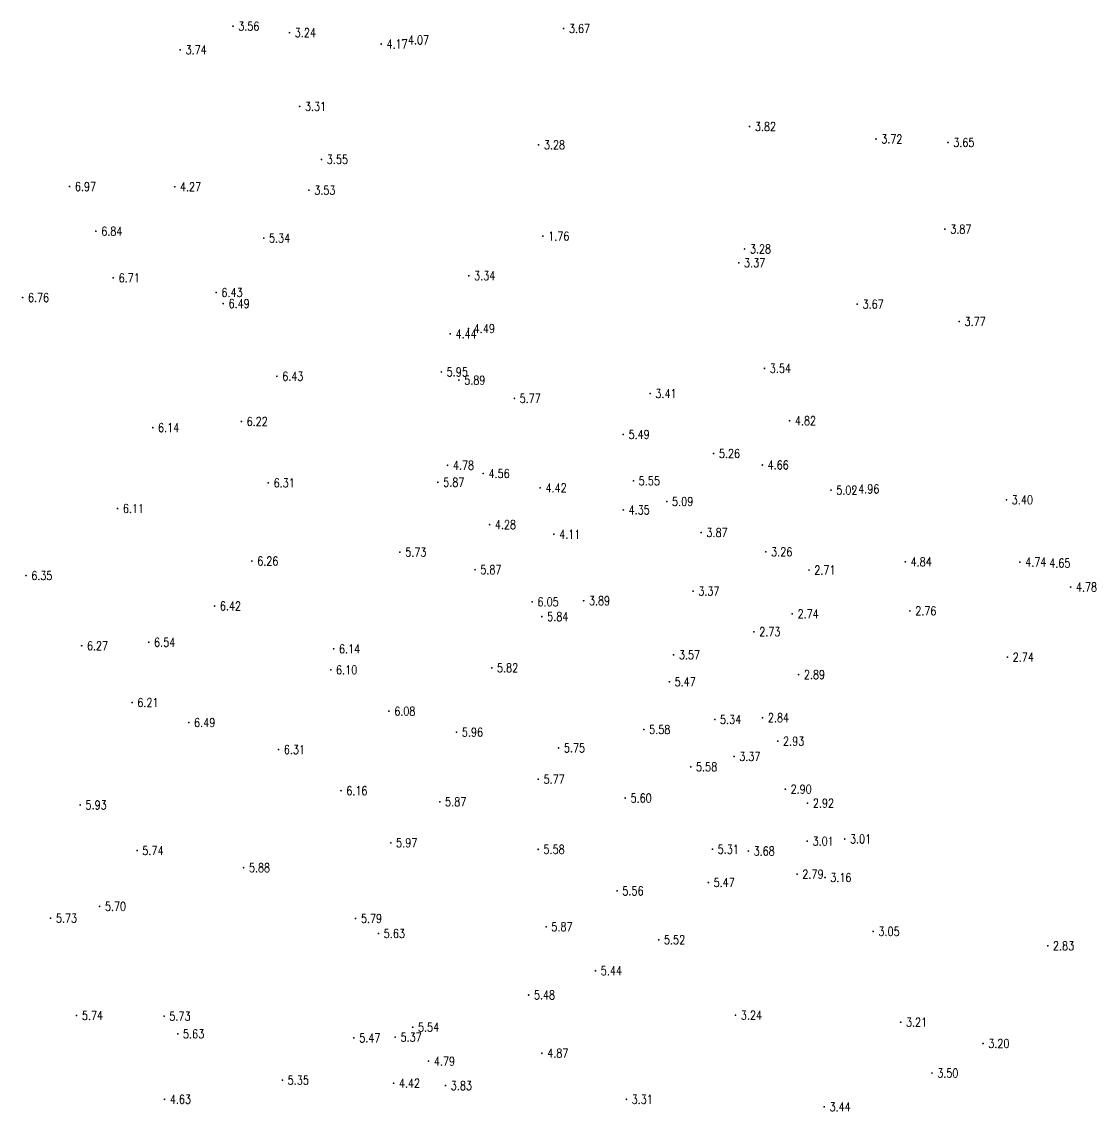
# Model space of a CAD drawing. Extents: x 476861 to 479475, y 2367369 to 2370541.
# Drawn here: x 478327.6 to 478449.4, y 2367840.4 to 2367963.9 of the extents above; entities that cross this region are included whole.
import ezdxf
from ezdxf.enums import TextEntityAlignment as Align

# ---------------------------------------------------------------- set-up
doc = ezdxf.new("R2010")
doc.units = 0
doc.header["$LTSCALE"] = 0.5
doc.layers.get('0').update_dxf_attribs({"linetype": 'CONTINUOUS'})
doc.layers.add('GCD', color=1, linetype='CONTINUOUS')
doc.styles.add('HZ', font='rs.shx', dxfattribs={"width": 0.8, "bigfont": 'hztxt.shx'})

# ---------------------------------------------------------------- blocks, each defined once
blk = doc.blocks.new('GC200')
at = {"linetype": 'Continuous', "const_width": 0.2, "flags": 128}
blk.add_lwpolyline([(-0.1, 0, 1), (0.1, 0, 1)], format="xyb", close=True, dxfattribs=at)

msp = doc.modelspace()

# ---------------------------------------------------------------- block references
at = {"layer": 'GCD', "linetype": 'Continuous'}
ref = msp.add_blockref('GC200', (478351.558, 2367963.425, 3.564), dxfattribs=dict(at, xscale=0.5, yscale=0.5, zscale=0.5))
ref.add_attrib('height', '3.56', dxfattribs={"linetype": 'Continuous', "height": 1, "style": 'HZ', "width": 0.8}).set_placement((478352.158, 2367963.425, 3.564), align=Align.MIDDLE_LEFT)
ref = msp.add_blockref('GC200', (478389.039, 2367963.162, 3.67), dxfattribs=dict(at, xscale=0.5, yscale=0.5, zscale=0.5))
ref.add_attrib('height', '3.67', dxfattribs={"linetype": 'Continuous', "height": 1, "style": 'HZ', "width": 0.8}).set_placement((478389.639, 2367963.162, 3.67), align=Align.MIDDLE_LEFT)
ref = msp.add_blockref('GC200', (478357.96, 2367962.691, 3.243), dxfattribs=dict(at, xscale=0.5, yscale=0.5, zscale=0.5))
ref.add_attrib('height', '3.24', dxfattribs={"linetype": 'Continuous', "height": 1, "style": 'HZ', "width": 0.8}).set_placement((478358.56, 2367962.691, 3.243), align=Align.MIDDLE_LEFT)
ref = msp.add_blockref('GC200', (478345.578, 2367960.744, 3.736), dxfattribs=dict(at, xscale=0.5, yscale=0.5, zscale=0.5))
ref.add_attrib('height', '3.74', dxfattribs={"linetype": 'Continuous', "height": 1, "style": 'HZ', "width": 0.8}).set_placement((478346.178, 2367960.744, 3.736), align=Align.MIDDLE_LEFT)
ref = msp.add_blockref('GC200', (478368.357, 2367961.403, 4.168), dxfattribs=dict(at, xscale=0.5, yscale=0.5, zscale=0.5))
ref.add_attrib('height', '4.17', dxfattribs={"linetype": 'Continuous', "height": 1, "style": 'HZ', "width": 0.8}).set_placement((478368.957, 2367961.403, 4.168), align=Align.MIDDLE_LEFT)
ref = msp.add_blockref('GC200', (478370.793, 2367961.864, 4.072), dxfattribs=dict(at, xscale=0.5, yscale=0.5, zscale=0.5))
ref.add_attrib('height', '4.07', dxfattribs={"linetype": 'Continuous', "height": 1, "style": 'HZ', "width": 0.8}).set_placement((478371.393, 2367961.864, 4.072), align=Align.MIDDLE_LEFT)
ref = msp.add_blockref('GC200', (478359.115, 2367954.33, 3.308), dxfattribs=dict(at, xscale=0.5, yscale=0.5, zscale=0.5))
ref.add_attrib('height', '3.31', dxfattribs={"linetype": 'Continuous', "height": 1, "style": 'HZ', "width": 0.8}).set_placement((478359.715, 2367954.33, 3.308), align=Align.MIDDLE_LEFT)
ref = msp.add_blockref('GC200', (478410.118, 2367952.046, 3.82), dxfattribs=dict(at, xscale=0.5, yscale=0.5, zscale=0.5))
ref.add_attrib('height', '3.82', dxfattribs={"linetype": 'Continuous', "height": 1, "style": 'HZ', "width": 0.8}).set_placement((478410.718, 2367952.046, 3.82), align=Align.MIDDLE_LEFT)
ref = msp.add_blockref('GC200', (478386.203, 2367949.967, 3.28), dxfattribs=dict(at, xscale=0.5, yscale=0.5, zscale=0.5))
ref.add_attrib('height', '3.28', dxfattribs={"linetype": 'Continuous', "height": 1, "style": 'HZ', "width": 0.8}).set_placement((478386.803, 2367949.967, 3.28), align=Align.MIDDLE_LEFT)
ref = msp.add_blockref('GC200', (478424.454, 2367950.636, 3.72), dxfattribs=dict(at, xscale=0.5, yscale=0.5, zscale=0.5))
ref.add_attrib('height', '3.72', dxfattribs={"linetype": 'Continuous', "height": 1, "style": 'HZ', "width": 0.8}).set_placement((478425.054, 2367950.636, 3.72), align=Align.MIDDLE_LEFT)
ref = msp.add_blockref('GC200', (478432.62, 2367950.243, 3.65), dxfattribs=dict(at, xscale=0.5, yscale=0.5, zscale=0.5))
ref.add_attrib('height', '3.65', dxfattribs={"linetype": 'Continuous', "height": 1, "style": 'HZ', "width": 0.8}).set_placement((478433.22, 2367950.243, 3.65), align=Align.MIDDLE_LEFT)
ref = msp.add_blockref('GC200', (478361.587, 2367948.324, 3.547), dxfattribs=dict(at, xscale=0.5, yscale=0.5, zscale=0.5))
ref.add_attrib('height', '3.55', dxfattribs={"linetype": 'Continuous', "height": 1, "style": 'HZ', "width": 0.8}).set_placement((478362.187, 2367948.324, 3.547), align=Align.MIDDLE_LEFT)
ref = msp.add_blockref('GC200', (478333.027, 2367945.238, 6.971), dxfattribs=dict(at, xscale=0.5, yscale=0.5, zscale=0.5))
ref.add_attrib('height', '6.97', dxfattribs={"linetype": 'Continuous', "height": 1, "style": 'HZ', "width": 0.8}).set_placement((478333.627, 2367945.238, 6.971), align=Align.MIDDLE_LEFT)
ref = msp.add_blockref('GC200', (478344.946, 2367945.218, 4.27), dxfattribs=dict(at, xscale=0.5, yscale=0.5, zscale=0.5))
ref.add_attrib('height', '4.27', dxfattribs={"linetype": 'Continuous', "height": 1, "style": 'HZ', "width": 0.8}).set_placement((478345.546, 2367945.218, 4.27), align=Align.MIDDLE_LEFT)
ref = msp.add_blockref('GC200', (478360.168, 2367944.829, 3.534), dxfattribs=dict(at, xscale=0.5, yscale=0.5, zscale=0.5))
ref.add_attrib('height', '3.53', dxfattribs={"linetype": 'Continuous', "height": 1, "style": 'HZ', "width": 0.8}).set_placement((478360.768, 2367944.829, 3.534), align=Align.MIDDLE_LEFT)
ref = msp.add_blockref('GC200', (478336.015, 2367940.182, 6.84), dxfattribs=dict(at, xscale=0.5, yscale=0.5, zscale=0.5))
ref.add_attrib('height', '6.84', dxfattribs={"linetype": 'Continuous', "height": 1, "style": 'HZ', "width": 0.8}).set_placement((478336.615, 2367940.182, 6.84), align=Align.MIDDLE_LEFT)
ref = msp.add_blockref('GC200', (478432.272, 2367940.415, 3.87), dxfattribs=dict(at, xscale=0.5, yscale=0.5, zscale=0.5))
ref.add_attrib('height', '3.87', dxfattribs={"linetype": 'Continuous', "height": 1, "style": 'HZ', "width": 0.8}).set_placement((478432.872, 2367940.415, 3.87), align=Align.MIDDLE_LEFT)
ref = msp.add_blockref('GC200', (478355.04, 2367939.402, 5.34), dxfattribs=dict(at, xscale=0.5, yscale=0.5, zscale=0.5))
ref.add_attrib('height', '5.34', dxfattribs={"linetype": 'Continuous', "height": 1, "style": 'HZ', "width": 0.8}).set_placement((478355.64, 2367939.402, 5.34), align=Align.MIDDLE_LEFT)
ref = msp.add_blockref('GC200', (478386.691, 2367939.627, 1.76), dxfattribs=dict(at, xscale=0.5, yscale=0.5, zscale=0.5))
ref.add_attrib('height', '1.76', dxfattribs={"linetype": 'Continuous', "height": 1, "style": 'HZ', "width": 0.8}).set_placement((478387.291, 2367939.627, 1.76), align=Align.MIDDLE_LEFT)
ref = msp.add_blockref('GC200', (478409.557, 2367938.167, 3.279), dxfattribs=dict(at, xscale=0.5, yscale=0.5, zscale=0.5))
ref.add_attrib('height', '3.28', dxfattribs={"linetype": 'Continuous', "height": 1, "style": 'HZ', "width": 0.8}).set_placement((478410.157, 2367938.167, 3.279), align=Align.MIDDLE_LEFT)
ref = msp.add_blockref('GC200', (478408.9, 2367936.601, 3.374), dxfattribs=dict(at, xscale=0.5, yscale=0.5, zscale=0.5))
ref.add_attrib('height', '3.37', dxfattribs={"linetype": 'Continuous', "height": 1, "style": 'HZ', "width": 0.8}).set_placement((478409.5, 2367936.601, 3.374), align=Align.MIDDLE_LEFT)
ref = msp.add_blockref('GC200', (478337.985, 2367934.891, 6.711), dxfattribs=dict(at, xscale=0.5, yscale=0.5, zscale=0.5))
ref.add_attrib('height', '6.71', dxfattribs={"linetype": 'Continuous', "height": 1, "style": 'HZ', "width": 0.8}).set_placement((478338.585, 2367934.891, 6.711), align=Align.MIDDLE_LEFT)
ref = msp.add_blockref('GC200', (478378.292, 2367935.133, 3.34), dxfattribs=dict(at, xscale=0.5, yscale=0.5, zscale=0.5))
ref.add_attrib('height', '3.34', dxfattribs={"linetype": 'Continuous', "height": 1, "style": 'HZ', "width": 0.8}).set_placement((478378.892, 2367935.133, 3.34), align=Align.MIDDLE_LEFT)
ref = msp.add_blockref('GC200', (478327.712, 2367932.654, 6.758), dxfattribs=dict(at, xscale=0.5, yscale=0.5, zscale=0.5))
ref.add_attrib('height', '6.76', dxfattribs={"linetype": 'Continuous', "height": 1, "style": 'HZ', "width": 0.8}).set_placement((478328.312, 2367932.654, 6.758), align=Align.MIDDLE_LEFT)
ref = msp.add_blockref('GC200', (478349.649, 2367933.232, 6.43), dxfattribs=dict(at, xscale=0.5, yscale=0.5, zscale=0.5))
ref.add_attrib('height', '6.43', dxfattribs={"linetype": 'Continuous', "height": 1, "style": 'HZ', "width": 0.8}).set_placement((478350.249, 2367933.232, 6.43), align=Align.MIDDLE_LEFT)
ref = msp.add_blockref('GC200', (478350.447, 2367931.97, 6.489), dxfattribs=dict(at, xscale=0.5, yscale=0.5, zscale=0.5))
ref.add_attrib('height', '6.49', dxfattribs={"linetype": 'Continuous', "height": 1, "style": 'HZ', "width": 0.8}).set_placement((478351.047, 2367931.97, 6.489), align=Align.MIDDLE_LEFT)
ref = msp.add_blockref('GC200', (478422.328, 2367931.916, 3.67), dxfattribs=dict(at, xscale=0.5, yscale=0.5, zscale=0.5))
ref.add_attrib('height', '3.67', dxfattribs={"linetype": 'Continuous', "height": 1, "style": 'HZ', "width": 0.8}).set_placement((478422.928, 2367931.916, 3.67), align=Align.MIDDLE_LEFT)
ref = msp.add_blockref('GC200', (478433.89, 2367929.939, 3.766), dxfattribs=dict(at, xscale=0.5, yscale=0.5, zscale=0.5))
ref.add_attrib('height', '3.77', dxfattribs={"linetype": 'Continuous', "height": 1, "style": 'HZ', "width": 0.8}).set_placement((478434.49, 2367929.939, 3.766), align=Align.MIDDLE_LEFT)
ref = msp.add_blockref('GC200', (478378.248, 2367929.144, 4.493), dxfattribs=dict(at, xscale=0.5, yscale=0.5, zscale=0.5))
ref.add_attrib('height', '4.49', dxfattribs={"linetype": 'Continuous', "height": 1, "style": 'HZ', "width": 0.8}).set_placement((478378.848, 2367929.144, 4.493), align=Align.MIDDLE_LEFT)
ref = msp.add_blockref('GC200', (478376.179, 2367928.534, 4.436), dxfattribs=dict(at, xscale=0.5, yscale=0.5, zscale=0.5))
ref.add_attrib('height', '4.44', dxfattribs={"linetype": 'Continuous', "height": 1, "style": 'HZ', "width": 0.8}).set_placement((478376.779, 2367928.534, 4.436), align=Align.MIDDLE_LEFT)
ref = msp.add_blockref('GC200', (478356.536, 2367923.73, 6.43), dxfattribs=dict(at, xscale=0.5, yscale=0.5, zscale=0.5))
ref.add_attrib('height', '6.43', dxfattribs={"linetype": 'Continuous', "height": 1, "style": 'HZ', "width": 0.8}).set_placement((478357.136, 2367923.73, 6.43), align=Align.MIDDLE_LEFT)
ref = msp.add_blockref('GC200', (478375.186, 2367924.221, 5.95), dxfattribs=dict(at, xscale=0.5, yscale=0.5, zscale=0.5))
ref.add_attrib('height', '5.95', dxfattribs={"linetype": 'Continuous', "height": 1, "style": 'HZ', "width": 0.8}).set_placement((478375.786, 2367924.221, 5.95), align=Align.MIDDLE_LEFT)
ref = msp.add_blockref('GC200', (478411.812, 2367924.629, 3.54), dxfattribs=dict(at, xscale=0.5, yscale=0.5, zscale=0.5))
ref.add_attrib('height', '3.54', dxfattribs={"linetype": 'Continuous', "height": 1, "style": 'HZ', "width": 0.8}).set_placement((478412.412, 2367924.629, 3.54), align=Align.MIDDLE_LEFT)
ref = msp.add_blockref('GC200', (478377.166, 2367923.288, 5.888), dxfattribs=dict(at, xscale=0.5, yscale=0.5, zscale=0.5))
ref.add_attrib('height', '5.89', dxfattribs={"linetype": 'Continuous', "height": 1, "style": 'HZ', "width": 0.8}).set_placement((478377.766, 2367923.288, 5.888), align=Align.MIDDLE_LEFT)
ref = msp.add_blockref('GC200', (478383.457, 2367921.228, 5.772), dxfattribs=dict(at, xscale=0.5, yscale=0.5, zscale=0.5))
ref.add_attrib('height', '5.77', dxfattribs={"linetype": 'Continuous', "height": 1, "style": 'HZ', "width": 0.8}).set_placement((478384.057, 2367921.228, 5.772), align=Align.MIDDLE_LEFT)
ref = msp.add_blockref('GC200', (478398.845, 2367921.775, 3.41), dxfattribs=dict(at, xscale=0.5, yscale=0.5, zscale=0.5))
ref.add_attrib('height', '3.41', dxfattribs={"linetype": 'Continuous', "height": 1, "style": 'HZ', "width": 0.8}).set_placement((478399.445, 2367921.775, 3.41), align=Align.MIDDLE_LEFT)
ref = msp.add_blockref('GC200', (478414.654, 2367918.696, 4.82), dxfattribs=dict(at, xscale=0.5, yscale=0.5, zscale=0.5))
ref.add_attrib('height', '4.82', dxfattribs={"linetype": 'Continuous', "height": 1, "style": 'HZ', "width": 0.8}).set_placement((478415.254, 2367918.696, 4.82), align=Align.MIDDLE_LEFT)
ref = msp.add_blockref('GC200', (478342.465, 2367917.908, 6.137), dxfattribs=dict(at, xscale=0.5, yscale=0.5, zscale=0.5))
ref.add_attrib('height', '6.14', dxfattribs={"linetype": 'Continuous', "height": 1, "style": 'HZ', "width": 0.8}).set_placement((478343.065, 2367917.908, 6.137), align=Align.MIDDLE_LEFT)
ref = msp.add_blockref('GC200', (478352.503, 2367918.609, 6.219), dxfattribs=dict(at, xscale=0.5, yscale=0.5, zscale=0.5))
ref.add_attrib('height', '6.22', dxfattribs={"linetype": 'Continuous', "height": 1, "style": 'HZ', "width": 0.8}).set_placement((478353.103, 2367918.609, 6.219), align=Align.MIDDLE_LEFT)
ref = msp.add_blockref('GC200', (478395.799, 2367917.136, 5.488), dxfattribs=dict(at, xscale=0.5, yscale=0.5, zscale=0.5))
ref.add_attrib('height', '5.49', dxfattribs={"linetype": 'Continuous', "height": 1, "style": 'HZ', "width": 0.8}).set_placement((478396.399, 2367917.136, 5.488), align=Align.MIDDLE_LEFT)
ref = msp.add_blockref('GC200', (478406.043, 2367914.977, 5.257), dxfattribs=dict(at, xscale=0.5, yscale=0.5, zscale=0.5))
ref.add_attrib('height', '5.26', dxfattribs={"linetype": 'Continuous', "height": 1, "style": 'HZ', "width": 0.8}).set_placement((478406.643, 2367914.977, 5.257), align=Align.MIDDLE_LEFT)
ref = msp.add_blockref('GC200', (478375.889, 2367913.639, 4.782), dxfattribs=dict(at, xscale=0.5, yscale=0.5, zscale=0.5))
ref.add_attrib('height', '4.78', dxfattribs={"linetype": 'Continuous', "height": 1, "style": 'HZ', "width": 0.8}).set_placement((478376.489, 2367913.639, 4.782), align=Align.MIDDLE_LEFT)
ref = msp.add_blockref('GC200', (478379.918, 2367912.706, 4.56), dxfattribs=dict(at, xscale=0.5, yscale=0.5, zscale=0.5))
ref.add_attrib('height', '4.56', dxfattribs={"linetype": 'Continuous', "height": 1, "style": 'HZ', "width": 0.8}).set_placement((478380.518, 2367912.706, 4.56), align=Align.MIDDLE_LEFT)
ref = msp.add_blockref('GC200', (478411.568, 2367913.674, 4.656), dxfattribs=dict(at, xscale=0.5, yscale=0.5, zscale=0.5))
ref.add_attrib('height', '4.66', dxfattribs={"linetype": 'Continuous', "height": 1, "style": 'HZ', "width": 0.8}).set_placement((478412.168, 2367913.674, 4.656), align=Align.MIDDLE_LEFT)
ref = msp.add_blockref('GC200', (478355.561, 2367911.648, 6.31), dxfattribs=dict(at, xscale=0.5, yscale=0.5, zscale=0.5))
ref.add_attrib('height', '6.31', dxfattribs={"linetype": 'Continuous', "height": 1, "style": 'HZ', "width": 0.8}).set_placement((478356.161, 2367911.648, 6.31), align=Align.MIDDLE_LEFT)
ref = msp.add_blockref('GC200', (478374.783, 2367911.709, 5.872), dxfattribs=dict(at, xscale=0.5, yscale=0.5, zscale=0.5))
ref.add_attrib('height', '5.87', dxfattribs={"linetype": 'Continuous', "height": 1, "style": 'HZ', "width": 0.8}).set_placement((478375.383, 2367911.709, 5.872), align=Align.MIDDLE_LEFT)
ref = msp.add_blockref('GC200', (478396.957, 2367911.874, 5.55), dxfattribs=dict(at, xscale=0.5, yscale=0.5, zscale=0.5))
ref.add_attrib('height', '5.55', dxfattribs={"linetype": 'Continuous', "height": 1, "style": 'HZ', "width": 0.8}).set_placement((478397.557, 2367911.874, 5.55), align=Align.MIDDLE_LEFT)
ref = msp.add_blockref('GC200', (478386.38, 2367911.077, 4.42), dxfattribs=dict(at, xscale=0.5, yscale=0.5, zscale=0.5))
ref.add_attrib('height', '4.42', dxfattribs={"linetype": 'Continuous', "height": 1, "style": 'HZ', "width": 0.8}).set_placement((478386.98, 2367911.077, 4.42), align=Align.MIDDLE_LEFT)
ref = msp.add_blockref('GC200', (478419.356, 2367910.827, 5.015), dxfattribs=dict(at, xscale=0.5, yscale=0.5, zscale=0.5))
ref.add_attrib('height', '5.02', dxfattribs={"linetype": 'Continuous', "height": 1, "style": 'HZ', "width": 0.8}).set_placement((478419.956, 2367910.827, 5.015), align=Align.MIDDLE_LEFT)
ref = msp.add_blockref('GC200', (478421.825, 2367910.957, 4.96), dxfattribs=dict(at, xscale=0.5, yscale=0.5, zscale=0.5))
ref.add_attrib('height', '4.96', dxfattribs={"linetype": 'Continuous', "height": 1, "style": 'HZ', "width": 0.8}).set_placement((478422.425, 2367910.957, 4.96), align=Align.MIDDLE_LEFT)
ref = msp.add_blockref('GC200', (478400.737, 2367909.537, 5.094), dxfattribs=dict(at, xscale=0.5, yscale=0.5, zscale=0.5))
ref.add_attrib('height', '5.09', dxfattribs={"linetype": 'Continuous', "height": 1, "style": 'HZ', "width": 0.8}).set_placement((478401.337, 2367909.537, 5.094), align=Align.MIDDLE_LEFT)
ref = msp.add_blockref('GC200', (478439.246, 2367909.725, 3.397), dxfattribs=dict(at, xscale=0.5, yscale=0.5, zscale=0.5))
ref.add_attrib('height', '3.40', dxfattribs={"linetype": 'Continuous', "height": 1, "style": 'HZ', "width": 0.8}).set_placement((478439.846, 2367909.725, 3.397), align=Align.MIDDLE_LEFT)
ref = msp.add_blockref('GC200', (478338.47, 2367908.738, 6.11), dxfattribs=dict(at, xscale=0.5, yscale=0.5, zscale=0.5))
ref.add_attrib('height', '6.11', dxfattribs={"linetype": 'Continuous', "height": 1, "style": 'HZ', "width": 0.8}).set_placement((478339.07, 2367908.738, 6.11), align=Align.MIDDLE_LEFT)
ref = msp.add_blockref('GC200', (478395.81, 2367908.576, 4.35), dxfattribs=dict(at, xscale=0.5, yscale=0.5, zscale=0.5))
ref.add_attrib('height', '4.35', dxfattribs={"linetype": 'Continuous', "height": 1, "style": 'HZ', "width": 0.8}).set_placement((478396.41, 2367908.576, 4.35), align=Align.MIDDLE_LEFT)
ref = msp.add_blockref('GC200', (478380.646, 2367906.91, 4.28), dxfattribs=dict(at, xscale=0.5, yscale=0.5, zscale=0.5))
ref.add_attrib('height', '4.28', dxfattribs={"linetype": 'Continuous', "height": 1, "style": 'HZ', "width": 0.8}).set_placement((478381.246, 2367906.91, 4.28), align=Align.MIDDLE_LEFT)
ref = msp.add_blockref('GC200', (478387.934, 2367905.817, 4.11), dxfattribs=dict(at, xscale=0.5, yscale=0.5, zscale=0.5))
ref.add_attrib('height', '4.11', dxfattribs={"linetype": 'Continuous', "height": 1, "style": 'HZ', "width": 0.8}).set_placement((478388.534, 2367905.817, 4.11), align=Align.MIDDLE_LEFT)
ref = msp.add_blockref('GC200', (478404.63, 2367906.01, 3.87), dxfattribs=dict(at, xscale=0.5, yscale=0.5, zscale=0.5))
ref.add_attrib('height', '3.87', dxfattribs={"linetype": 'Continuous', "height": 1, "style": 'HZ', "width": 0.8}).set_placement((478405.23, 2367906.01, 3.87), align=Align.MIDDLE_LEFT)
ref = msp.add_blockref('GC200', (478353.7, 2367902.785, 6.26), dxfattribs=dict(at, xscale=0.5, yscale=0.5, zscale=0.5))
ref.add_attrib('height', '6.26', dxfattribs={"linetype": 'Continuous', "height": 1, "style": 'HZ', "width": 0.8}).set_placement((478354.3, 2367902.785, 6.26), align=Align.MIDDLE_LEFT)
ref = msp.add_blockref('GC200', (478370.476, 2367903.799, 5.73), dxfattribs=dict(at, xscale=0.5, yscale=0.5, zscale=0.5))
ref.add_attrib('height', '5.73', dxfattribs={"linetype": 'Continuous', "height": 1, "style": 'HZ', "width": 0.8}).set_placement((478371.076, 2367903.799, 5.73), align=Align.MIDDLE_LEFT)
ref = msp.add_blockref('GC200', (478411.962, 2367903.826, 3.26), dxfattribs=dict(at, xscale=0.5, yscale=0.5, zscale=0.5))
ref.add_attrib('height', '3.26', dxfattribs={"linetype": 'Continuous', "height": 1, "style": 'HZ', "width": 0.8}).set_placement((478412.562, 2367903.826, 3.26), align=Align.MIDDLE_LEFT)
ref = msp.add_blockref('GC200', (478427.78, 2367902.694, 4.838), dxfattribs=dict(at, xscale=0.5, yscale=0.5, zscale=0.5))
ref.add_attrib('height', '4.84', dxfattribs={"linetype": 'Continuous', "height": 1, "style": 'HZ', "width": 0.8}).set_placement((478428.38, 2367902.694, 4.838), align=Align.MIDDLE_LEFT)
ref = msp.add_blockref('GC200', (478440.767, 2367902.668, 4.737), dxfattribs=dict(at, xscale=0.5, yscale=0.5, zscale=0.5))
ref.add_attrib('height', '4.74', dxfattribs={"linetype": 'Continuous', "height": 1, "style": 'HZ', "width": 0.8}).set_placement((478441.367, 2367902.668, 4.737), align=Align.MIDDLE_LEFT)
ref = msp.add_blockref('GC200', (478379.001, 2367901.804, 5.869), dxfattribs=dict(at, xscale=0.5, yscale=0.5, zscale=0.5))
ref.add_attrib('height', '5.87', dxfattribs={"linetype": 'Continuous', "height": 1, "style": 'HZ', "width": 0.8}).set_placement((478379.601, 2367901.804, 5.869), align=Align.MIDDLE_LEFT)
ref = msp.add_blockref('GC200', (478416.865, 2367901.762, 2.71), dxfattribs=dict(at, xscale=0.5, yscale=0.5, zscale=0.5))
ref.add_attrib('height', '2.71', dxfattribs={"linetype": 'Continuous', "height": 1, "style": 'HZ', "width": 0.8}).set_placement((478417.465, 2367901.762, 2.71), align=Align.MIDDLE_LEFT)
ref = msp.add_blockref('GC200', (478443.506, 2367902.556, 4.65), dxfattribs=dict(at, xscale=0.5, yscale=0.5, zscale=0.5))
ref.add_attrib('height', '4.65', dxfattribs={"linetype": 'Continuous', "height": 1, "style": 'HZ', "width": 0.8}).set_placement((478444.106, 2367902.556, 4.65), align=Align.MIDDLE_LEFT)
ref = msp.add_blockref('GC200', (478328.089, 2367901.137, 6.35), dxfattribs=dict(at, xscale=0.5, yscale=0.5, zscale=0.5))
ref.add_attrib('height', '6.35', dxfattribs={"linetype": 'Continuous', "height": 1, "style": 'HZ', "width": 0.8}).set_placement((478328.689, 2367901.137, 6.35), align=Align.MIDDLE_LEFT)
ref = msp.add_blockref('GC200', (478403.715, 2367899.374, 3.37), dxfattribs=dict(at, xscale=0.5, yscale=0.5, zscale=0.5))
ref.add_attrib('height', '3.37', dxfattribs={"linetype": 'Continuous', "height": 1, "style": 'HZ', "width": 0.8}).set_placement((478404.315, 2367899.374, 3.37), align=Align.MIDDLE_LEFT)
ref = msp.add_blockref('GC200', (478446.523, 2367899.834, 4.777), dxfattribs=dict(at, xscale=0.5, yscale=0.5, zscale=0.5))
ref.add_attrib('height', '4.78', dxfattribs={"linetype": 'Continuous', "height": 1, "style": 'HZ', "width": 0.8}).set_placement((478447.123, 2367899.834, 4.777), align=Align.MIDDLE_LEFT)
ref = msp.add_blockref('GC200', (478349.467, 2367897.687, 6.42), dxfattribs=dict(at, xscale=0.5, yscale=0.5, zscale=0.5))
ref.add_attrib('height', '6.42', dxfattribs={"linetype": 'Continuous', "height": 1, "style": 'HZ', "width": 0.8}).set_placement((478350.067, 2367897.687, 6.42), align=Align.MIDDLE_LEFT)
ref = msp.add_blockref('GC200', (478385.475, 2367898.154, 6.047), dxfattribs=dict(at, xscale=0.5, yscale=0.5, zscale=0.5))
ref.add_attrib('height', '6.05', dxfattribs={"linetype": 'Continuous', "height": 1, "style": 'HZ', "width": 0.8}).set_placement((478386.075, 2367898.154, 6.047), align=Align.MIDDLE_LEFT)
ref = msp.add_blockref('GC200', (478391.314, 2367898.287, 3.89), dxfattribs=dict(at, xscale=0.5, yscale=0.5, zscale=0.5))
ref.add_attrib('height', '3.89', dxfattribs={"linetype": 'Continuous', "height": 1, "style": 'HZ', "width": 0.8}).set_placement((478391.914, 2367898.287, 3.89), align=Align.MIDDLE_LEFT)
ref = msp.add_blockref('GC200', (478386.573, 2367896.481, 5.839), dxfattribs=dict(at, xscale=0.5, yscale=0.5, zscale=0.5))
ref.add_attrib('height', '5.84', dxfattribs={"linetype": 'Continuous', "height": 1, "style": 'HZ', "width": 0.8}).set_placement((478387.173, 2367896.481, 5.839), align=Align.MIDDLE_LEFT)
ref = msp.add_blockref('GC200', (478414.964, 2367896.793, 2.738), dxfattribs=dict(at, xscale=0.5, yscale=0.5, zscale=0.5))
ref.add_attrib('height', '2.74', dxfattribs={"linetype": 'Continuous', "height": 1, "style": 'HZ', "width": 0.8}).set_placement((478415.564, 2367896.793, 2.738), align=Align.MIDDLE_LEFT)
ref = msp.add_blockref('GC200', (478428.304, 2367897.131, 2.76), dxfattribs=dict(at, xscale=0.5, yscale=0.5, zscale=0.5))
ref.add_attrib('height', '2.76', dxfattribs={"linetype": 'Continuous', "height": 1, "style": 'HZ', "width": 0.8}).set_placement((478428.904, 2367897.131, 2.76), align=Align.MIDDLE_LEFT)
ref = msp.add_blockref('GC200', (478410.611, 2367894.769, 2.727), dxfattribs=dict(at, xscale=0.5, yscale=0.5, zscale=0.5))
ref.add_attrib('height', '2.73', dxfattribs={"linetype": 'Continuous', "height": 1, "style": 'HZ', "width": 0.8}).set_placement((478411.211, 2367894.769, 2.727), align=Align.MIDDLE_LEFT)
ref = msp.add_blockref('GC200', (478334.4, 2367893.18, 6.27), dxfattribs=dict(at, xscale=0.5, yscale=0.5, zscale=0.5))
ref.add_attrib('height', '6.27', dxfattribs={"linetype": 'Continuous', "height": 1, "style": 'HZ', "width": 0.8}).set_placement((478335, 2367893.18, 6.27), align=Align.MIDDLE_LEFT)
ref = msp.add_blockref('GC200', (478342.011, 2367893.571, 6.54), dxfattribs=dict(at, xscale=0.5, yscale=0.5, zscale=0.5))
ref.add_attrib('height', '6.54', dxfattribs={"linetype": 'Continuous', "height": 1, "style": 'HZ', "width": 0.8}).set_placement((478342.611, 2367893.571, 6.54), align=Align.MIDDLE_LEFT)
ref = msp.add_blockref('GC200', (478362.97, 2367892.826, 6.142), dxfattribs=dict(at, xscale=0.5, yscale=0.5, zscale=0.5))
ref.add_attrib('height', '6.14', dxfattribs={"linetype": 'Continuous', "height": 1, "style": 'HZ', "width": 0.8}).set_placement((478363.57, 2367892.826, 6.142), align=Align.MIDDLE_LEFT)
ref = msp.add_blockref('GC200', (478401.509, 2367892.148, 3.57), dxfattribs=dict(at, xscale=0.5, yscale=0.5, zscale=0.5))
ref.add_attrib('height', '3.57', dxfattribs={"linetype": 'Continuous', "height": 1, "style": 'HZ', "width": 0.8}).set_placement((478402.109, 2367892.148, 3.57), align=Align.MIDDLE_LEFT)
ref = msp.add_blockref('GC200', (478439.359, 2367891.895, 2.74), dxfattribs=dict(at, xscale=0.5, yscale=0.5, zscale=0.5))
ref.add_attrib('height', '2.74', dxfattribs={"linetype": 'Continuous', "height": 1, "style": 'HZ', "width": 0.8}).set_placement((478439.959, 2367891.895, 2.74), align=Align.MIDDLE_LEFT)
ref = msp.add_blockref('GC200', (478362.642, 2367890.447, 6.099), dxfattribs=dict(at, xscale=0.5, yscale=0.5, zscale=0.5))
ref.add_attrib('height', '6.10', dxfattribs={"linetype": 'Continuous', "height": 1, "style": 'HZ', "width": 0.8}).set_placement((478363.242, 2367890.447, 6.099), align=Align.MIDDLE_LEFT)
ref = msp.add_blockref('GC200', (478380.891, 2367890.672, 5.82), dxfattribs=dict(at, xscale=0.5, yscale=0.5, zscale=0.5))
ref.add_attrib('height', '5.82', dxfattribs={"linetype": 'Continuous', "height": 1, "style": 'HZ', "width": 0.8}).set_placement((478381.491, 2367890.672, 5.82), align=Align.MIDDLE_LEFT)
ref = msp.add_blockref('GC200', (478401.028, 2367889.094, 5.465), dxfattribs=dict(at, xscale=0.5, yscale=0.5, zscale=0.5))
ref.add_attrib('height', '5.47', dxfattribs={"linetype": 'Continuous', "height": 1, "style": 'HZ', "width": 0.8}).set_placement((478401.628, 2367889.094, 5.465), align=Align.MIDDLE_LEFT)
ref = msp.add_blockref('GC200', (478415.675, 2367889.904, 2.89), dxfattribs=dict(at, xscale=0.5, yscale=0.5, zscale=0.5))
ref.add_attrib('height', '2.89', dxfattribs={"linetype": 'Continuous', "height": 1, "style": 'HZ', "width": 0.8}).set_placement((478416.275, 2367889.904, 2.89), align=Align.MIDDLE_LEFT)
ref = msp.add_blockref('GC200', (478340.115, 2367886.735, 6.21), dxfattribs=dict(at, xscale=0.5, yscale=0.5, zscale=0.5))
ref.add_attrib('height', '6.21', dxfattribs={"linetype": 'Continuous', "height": 1, "style": 'HZ', "width": 0.8}).set_placement((478340.715, 2367886.735, 6.21), align=Align.MIDDLE_LEFT)
ref = msp.add_blockref('GC200', (478369.237, 2367885.764, 6.077), dxfattribs=dict(at, xscale=0.5, yscale=0.5, zscale=0.5))
ref.add_attrib('height', '6.08', dxfattribs={"linetype": 'Continuous', "height": 1, "style": 'HZ', "width": 0.8}).set_placement((478369.837, 2367885.764, 6.077), align=Align.MIDDLE_LEFT)
ref = msp.add_blockref('GC200', (478346.546, 2367884.471, 6.487), dxfattribs=dict(at, xscale=0.5, yscale=0.5, zscale=0.5))
ref.add_attrib('height', '6.49', dxfattribs={"linetype": 'Continuous', "height": 1, "style": 'HZ', "width": 0.8}).set_placement((478347.146, 2367884.471, 6.487), align=Align.MIDDLE_LEFT)
ref = msp.add_blockref('GC200', (478406.177, 2367884.821, 5.339), dxfattribs=dict(at, xscale=0.5, yscale=0.5, zscale=0.5))
ref.add_attrib('height', '5.34', dxfattribs={"linetype": 'Continuous', "height": 1, "style": 'HZ', "width": 0.8}).set_placement((478406.777, 2367884.821, 5.339), align=Align.MIDDLE_LEFT)
ref = msp.add_blockref('GC200', (478411.593, 2367885.02, 2.842), dxfattribs=dict(at, xscale=0.5, yscale=0.5, zscale=0.5))
ref.add_attrib('height', '2.84', dxfattribs={"linetype": 'Continuous', "height": 1, "style": 'HZ', "width": 0.8}).set_placement((478412.193, 2367885.02, 2.842), align=Align.MIDDLE_LEFT)
ref = msp.add_blockref('GC200', (478376.899, 2367883.383, 5.961), dxfattribs=dict(at, xscale=0.5, yscale=0.5, zscale=0.5))
ref.add_attrib('height', '5.96', dxfattribs={"linetype": 'Continuous', "height": 1, "style": 'HZ', "width": 0.8}).set_placement((478377.499, 2367883.383, 5.961), align=Align.MIDDLE_LEFT)
ref = msp.add_blockref('GC200', (478398.135, 2367883.68, 5.58), dxfattribs=dict(at, xscale=0.5, yscale=0.5, zscale=0.5))
ref.add_attrib('height', '5.58', dxfattribs={"linetype": 'Continuous', "height": 1, "style": 'HZ', "width": 0.8}).set_placement((478398.735, 2367883.68, 5.58), align=Align.MIDDLE_LEFT)
ref = msp.add_blockref('GC200', (478413.318, 2367882.352, 2.929), dxfattribs=dict(at, xscale=0.5, yscale=0.5, zscale=0.5))
ref.add_attrib('height', '2.93', dxfattribs={"linetype": 'Continuous', "height": 1, "style": 'HZ', "width": 0.8}).set_placement((478413.918, 2367882.352, 2.929), align=Align.MIDDLE_LEFT)
ref = msp.add_blockref('GC200', (478356.719, 2367881.405, 6.31), dxfattribs=dict(at, xscale=0.5, yscale=0.5, zscale=0.5))
ref.add_attrib('height', '6.31', dxfattribs={"linetype": 'Continuous', "height": 1, "style": 'HZ', "width": 0.8}).set_placement((478357.319, 2367881.405, 6.31), align=Align.MIDDLE_LEFT)
ref = msp.add_blockref('GC200', (478388.464, 2367881.591, 5.751), dxfattribs=dict(at, xscale=0.5, yscale=0.5, zscale=0.5))
ref.add_attrib('height', '5.75', dxfattribs={"linetype": 'Continuous', "height": 1, "style": 'HZ', "width": 0.8}).set_placement((478389.064, 2367881.591, 5.751), align=Align.MIDDLE_LEFT)
ref = msp.add_blockref('GC200', (478408.361, 2367880.626, 3.365), dxfattribs=dict(at, xscale=0.5, yscale=0.5, zscale=0.5))
ref.add_attrib('height', '3.37', dxfattribs={"linetype": 'Continuous', "height": 1, "style": 'HZ', "width": 0.8}).set_placement((478408.961, 2367880.626, 3.365), align=Align.MIDDLE_LEFT)
ref = msp.add_blockref('GC200', (478403.453, 2367879.449, 5.577), dxfattribs=dict(at, xscale=0.5, yscale=0.5, zscale=0.5))
ref.add_attrib('height', '5.58', dxfattribs={"linetype": 'Continuous', "height": 1, "style": 'HZ', "width": 0.8}).set_placement((478404.053, 2367879.449, 5.577), align=Align.MIDDLE_LEFT)
ref = msp.add_blockref('GC200', (478386.167, 2367878.047, 5.765), dxfattribs=dict(at, xscale=0.5, yscale=0.5, zscale=0.5))
ref.add_attrib('height', '5.77', dxfattribs={"linetype": 'Continuous', "height": 1, "style": 'HZ', "width": 0.8}).set_placement((478386.767, 2367878.047, 5.765), align=Align.MIDDLE_LEFT)
ref = msp.add_blockref('GC200', (478363.805, 2367876.747, 6.161), dxfattribs=dict(at, xscale=0.5, yscale=0.5, zscale=0.5))
ref.add_attrib('height', '6.16', dxfattribs={"linetype": 'Continuous', "height": 1, "style": 'HZ', "width": 0.8}).set_placement((478364.405, 2367876.747, 6.161), align=Align.MIDDLE_LEFT)
ref = msp.add_blockref('GC200', (478414.176, 2367876.913, 2.897), dxfattribs=dict(at, xscale=0.5, yscale=0.5, zscale=0.5))
ref.add_attrib('height', '2.90', dxfattribs={"linetype": 'Continuous', "height": 1, "style": 'HZ', "width": 0.8}).set_placement((478414.776, 2367876.913, 2.897), align=Align.MIDDLE_LEFT)
ref = msp.add_blockref('GC200', (478375.004, 2367875.488, 5.87), dxfattribs=dict(at, xscale=0.5, yscale=0.5, zscale=0.5))
ref.add_attrib('height', '5.87', dxfattribs={"linetype": 'Continuous', "height": 1, "style": 'HZ', "width": 0.8}).set_placement((478375.604, 2367875.488, 5.87), align=Align.MIDDLE_LEFT)
ref = msp.add_blockref('GC200', (478396.022, 2367875.916, 5.6), dxfattribs=dict(at, xscale=0.5, yscale=0.5, zscale=0.5))
ref.add_attrib('height', '5.60', dxfattribs={"linetype": 'Continuous', "height": 1, "style": 'HZ', "width": 0.8}).set_placement((478396.622, 2367875.916, 5.6), align=Align.MIDDLE_LEFT)
ref = msp.add_blockref('GC200', (478334.232, 2367875.123, 5.93), dxfattribs=dict(at, xscale=0.5, yscale=0.5, zscale=0.5))
ref.add_attrib('height', '5.93', dxfattribs={"linetype": 'Continuous', "height": 1, "style": 'HZ', "width": 0.8}).set_placement((478334.832, 2367875.123, 5.93), align=Align.MIDDLE_LEFT)
ref = msp.add_blockref('GC200', (478416.692, 2367875.328, 2.923), dxfattribs=dict(at, xscale=0.5, yscale=0.5, zscale=0.5))
ref.add_attrib('height', '2.92', dxfattribs={"linetype": 'Continuous', "height": 1, "style": 'HZ', "width": 0.8}).set_placement((478417.292, 2367875.328, 2.923), align=Align.MIDDLE_LEFT)
ref = msp.add_blockref('GC200', (478369.449, 2367870.84, 5.973), dxfattribs=dict(at, xscale=0.5, yscale=0.5, zscale=0.5))
ref.add_attrib('height', '5.97', dxfattribs={"linetype": 'Continuous', "height": 1, "style": 'HZ', "width": 0.8}).set_placement((478370.049, 2367870.84, 5.973), align=Align.MIDDLE_LEFT)
ref = msp.add_blockref('GC200', (478416.661, 2367871.024, 3.013), dxfattribs=dict(at, xscale=0.5, yscale=0.5, zscale=0.5))
ref.add_attrib('height', '3.01', dxfattribs={"linetype": 'Continuous', "height": 1, "style": 'HZ', "width": 0.8}).set_placement((478417.261, 2367871.024, 3.013), align=Align.MIDDLE_LEFT)
ref = msp.add_blockref('GC200', (478420.91, 2367871.27, 3.01), dxfattribs=dict(at, xscale=0.5, yscale=0.5, zscale=0.5))
ref.add_attrib('height', '3.01', dxfattribs={"linetype": 'Continuous', "height": 1, "style": 'HZ', "width": 0.8}).set_placement((478421.51, 2367871.27, 3.01), align=Align.MIDDLE_LEFT)
ref = msp.add_blockref('GC200', (478340.685, 2367869.956, 5.744), dxfattribs=dict(at, xscale=0.5, yscale=0.5, zscale=0.5))
ref.add_attrib('height', '5.74', dxfattribs={"linetype": 'Continuous', "height": 1, "style": 'HZ', "width": 0.8}).set_placement((478341.285, 2367869.956, 5.744), align=Align.MIDDLE_LEFT)
ref = msp.add_blockref('GC200', (478386.155, 2367870.093, 5.58), dxfattribs=dict(at, xscale=0.5, yscale=0.5, zscale=0.5))
ref.add_attrib('height', '5.58', dxfattribs={"linetype": 'Continuous', "height": 1, "style": 'HZ', "width": 0.8}).set_placement((478386.755, 2367870.093, 5.58), align=Align.MIDDLE_LEFT)
ref = msp.add_blockref('GC200', (478405.911, 2367870.103, 5.313), dxfattribs=dict(at, xscale=0.5, yscale=0.5, zscale=0.5))
ref.add_attrib('height', '5.31', dxfattribs={"linetype": 'Continuous', "height": 1, "style": 'HZ', "width": 0.8}).set_placement((478406.511, 2367870.103, 5.313), align=Align.MIDDLE_LEFT)
ref = msp.add_blockref('GC200', (478409.982, 2367869.904, 3.675), dxfattribs=dict(at, xscale=0.5, yscale=0.5, zscale=0.5))
ref.add_attrib('height', '3.68', dxfattribs={"linetype": 'Continuous', "height": 1, "style": 'HZ', "width": 0.8}).set_placement((478410.582, 2367869.904, 3.675), align=Align.MIDDLE_LEFT)
ref = msp.add_blockref('GC200', (478352.762, 2367868.015, 5.88), dxfattribs=dict(at, xscale=0.5, yscale=0.5, zscale=0.5))
ref.add_attrib('height', '5.88', dxfattribs={"linetype": 'Continuous', "height": 1, "style": 'HZ', "width": 0.8}).set_placement((478353.362, 2367868.015, 5.88), align=Align.MIDDLE_LEFT)
ref = msp.add_blockref('GC200', (478415.509, 2367867.29, 2.793), dxfattribs=dict(at, xscale=0.5, yscale=0.5, zscale=0.5))
ref.add_attrib('height', '2.79', dxfattribs={"linetype": 'Continuous', "height": 1, "style": 'HZ', "width": 0.8}).set_placement((478416.109, 2367867.29, 2.793), align=Align.MIDDLE_LEFT)
ref = msp.add_blockref('GC200', (478418.677, 2367866.904, 3.161), dxfattribs=dict(at, xscale=0.5, yscale=0.5, zscale=0.5))
ref.add_attrib('height', '3.16', dxfattribs={"linetype": 'Continuous', "height": 1, "style": 'HZ', "width": 0.8}).set_placement((478419.277, 2367866.904, 3.161), align=Align.MIDDLE_LEFT)
ref = msp.add_blockref('GC200', (478405.45, 2367866.335, 5.474), dxfattribs=dict(at, xscale=0.5, yscale=0.5, zscale=0.5))
ref.add_attrib('height', '5.47', dxfattribs={"linetype": 'Continuous', "height": 1, "style": 'HZ', "width": 0.8}).set_placement((478406.05, 2367866.335, 5.474), align=Align.MIDDLE_LEFT)
ref = msp.add_blockref('GC200', (478395.103, 2367865.381, 5.56), dxfattribs=dict(at, xscale=0.5, yscale=0.5, zscale=0.5))
ref.add_attrib('height', '5.56', dxfattribs={"linetype": 'Continuous', "height": 1, "style": 'HZ', "width": 0.8}).set_placement((478395.703, 2367865.381, 5.56), align=Align.MIDDLE_LEFT)
ref = msp.add_blockref('GC200', (478336.43, 2367863.63, 5.701), dxfattribs=dict(at, xscale=0.5, yscale=0.5, zscale=0.5))
ref.add_attrib('height', '5.70', dxfattribs={"linetype": 'Continuous', "height": 1, "style": 'HZ', "width": 0.8}).set_placement((478337.03, 2367863.63, 5.701), align=Align.MIDDLE_LEFT)
ref = msp.add_blockref('GC200', (478330.88, 2367862.292, 5.73), dxfattribs=dict(at, xscale=0.5, yscale=0.5, zscale=0.5))
ref.add_attrib('height', '5.73', dxfattribs={"linetype": 'Continuous', "height": 1, "style": 'HZ', "width": 0.8}).set_placement((478331.48, 2367862.292, 5.73), align=Align.MIDDLE_LEFT)
ref = msp.add_blockref('GC200', (478365.454, 2367862.265, 5.792), dxfattribs=dict(at, xscale=0.5, yscale=0.5, zscale=0.5))
ref.add_attrib('height', '5.79', dxfattribs={"linetype": 'Continuous', "height": 1, "style": 'HZ', "width": 0.8}).set_placement((478366.054, 2367862.265, 5.792), align=Align.MIDDLE_LEFT)
ref = msp.add_blockref('GC200', (478387.056, 2367861.311, 5.87), dxfattribs=dict(at, xscale=0.5, yscale=0.5, zscale=0.5))
ref.add_attrib('height', '5.87', dxfattribs={"linetype": 'Continuous', "height": 1, "style": 'HZ', "width": 0.8}).set_placement((478387.656, 2367861.311, 5.87), align=Align.MIDDLE_LEFT)
ref = msp.add_blockref('GC200', (478424.131, 2367860.792, 3.051), dxfattribs=dict(at, xscale=0.5, yscale=0.5, zscale=0.5))
ref.add_attrib('height', '3.05', dxfattribs={"linetype": 'Continuous', "height": 1, "style": 'HZ', "width": 0.8}).set_placement((478424.731, 2367860.792, 3.051), align=Align.MIDDLE_LEFT)
ref = msp.add_blockref('GC200', (478368.05, 2367860.549, 5.625), dxfattribs=dict(at, xscale=0.5, yscale=0.5, zscale=0.5))
ref.add_attrib('height', '5.63', dxfattribs={"linetype": 'Continuous', "height": 1, "style": 'HZ', "width": 0.8}).set_placement((478368.65, 2367860.549, 5.625), align=Align.MIDDLE_LEFT)
ref = msp.add_blockref('GC200', (478399.822, 2367859.84, 5.519), dxfattribs=dict(at, xscale=0.5, yscale=0.5, zscale=0.5))
ref.add_attrib('height', '5.52', dxfattribs={"linetype": 'Continuous', "height": 1, "style": 'HZ', "width": 0.8}).set_placement((478400.422, 2367859.84, 5.519), align=Align.MIDDLE_LEFT)
ref = msp.add_blockref('GC200', (478443.926, 2367859.163, 2.829), dxfattribs=dict(at, xscale=0.5, yscale=0.5, zscale=0.5))
ref.add_attrib('height', '2.83', dxfattribs={"linetype": 'Continuous', "height": 1, "style": 'HZ', "width": 0.8}).set_placement((478444.526, 2367859.163, 2.829), align=Align.MIDDLE_LEFT)
ref = msp.add_blockref('GC200', (478392.653, 2367856.336, 5.441), dxfattribs=dict(at, xscale=0.5, yscale=0.5, zscale=0.5))
ref.add_attrib('height', '5.44', dxfattribs={"linetype": 'Continuous', "height": 1, "style": 'HZ', "width": 0.8}).set_placement((478393.253, 2367856.336, 5.441), align=Align.MIDDLE_LEFT)
ref = msp.add_blockref('GC200', (478385.074, 2367853.583, 5.484), dxfattribs=dict(at, xscale=0.5, yscale=0.5, zscale=0.5))
ref.add_attrib('height', '5.48', dxfattribs={"linetype": 'Continuous', "height": 1, "style": 'HZ', "width": 0.8}).set_placement((478385.674, 2367853.583, 5.484), align=Align.MIDDLE_LEFT)
ref = msp.add_blockref('GC200', (478333.82, 2367851.261, 5.74), dxfattribs=dict(at, xscale=0.5, yscale=0.5, zscale=0.5))
ref.add_attrib('height', '5.74', dxfattribs={"linetype": 'Continuous', "height": 1, "style": 'HZ', "width": 0.8}).set_placement((478334.42, 2367851.261, 5.74), align=Align.MIDDLE_LEFT)
ref = msp.add_blockref('GC200', (478343.747, 2367851.179, 5.734), dxfattribs=dict(at, xscale=0.5, yscale=0.5, zscale=0.5))
ref.add_attrib('height', '5.73', dxfattribs={"linetype": 'Continuous', "height": 1, "style": 'HZ', "width": 0.8}).set_placement((478344.347, 2367851.179, 5.734), align=Align.MIDDLE_LEFT)
ref = msp.add_blockref('GC200', (478408.528, 2367851.287, 3.24), dxfattribs=dict(at, xscale=0.5, yscale=0.5, zscale=0.5))
ref.add_attrib('height', '3.24', dxfattribs={"linetype": 'Continuous', "height": 1, "style": 'HZ', "width": 0.8}).set_placement((478409.128, 2367851.287, 3.24), align=Align.MIDDLE_LEFT)
ref = msp.add_blockref('GC200', (478371.928, 2367849.931, 5.542), dxfattribs=dict(at, xscale=0.5, yscale=0.5, zscale=0.5))
ref.add_attrib('height', '5.54', dxfattribs={"linetype": 'Continuous', "height": 1, "style": 'HZ', "width": 0.8}).set_placement((478372.528, 2367849.931, 5.542), align=Align.MIDDLE_LEFT)
ref = msp.add_blockref('GC200', (478427.254, 2367850.497, 3.208), dxfattribs=dict(at, xscale=0.5, yscale=0.5, zscale=0.5))
ref.add_attrib('height', '3.21', dxfattribs={"linetype": 'Continuous', "height": 1, "style": 'HZ', "width": 0.8}).set_placement((478427.854, 2367850.497, 3.208), align=Align.MIDDLE_LEFT)
ref = msp.add_blockref('GC200', (478345.297, 2367849.17, 5.633), dxfattribs=dict(at, xscale=0.5, yscale=0.5, zscale=0.5))
ref.add_attrib('height', '5.63', dxfattribs={"linetype": 'Continuous', "height": 1, "style": 'HZ', "width": 0.8}).set_placement((478345.897, 2367849.17, 5.633), align=Align.MIDDLE_LEFT)
ref = msp.add_blockref('GC200', (478365.265, 2367848.714, 5.47), dxfattribs=dict(at, xscale=0.5, yscale=0.5, zscale=0.5))
ref.add_attrib('height', '5.47', dxfattribs={"linetype": 'Continuous', "height": 1, "style": 'HZ', "width": 0.8}).set_placement((478365.865, 2367848.714, 5.47), align=Align.MIDDLE_LEFT)
ref = msp.add_blockref('GC200', (478369.947, 2367848.798, 5.365), dxfattribs=dict(at, xscale=0.5, yscale=0.5, zscale=0.5))
ref.add_attrib('height', '5.37', dxfattribs={"linetype": 'Continuous', "height": 1, "style": 'HZ', "width": 0.8}).set_placement((478370.547, 2367848.798, 5.365), align=Align.MIDDLE_LEFT)
ref = msp.add_blockref('GC200', (478436.59, 2367848.08, 3.199), dxfattribs=dict(at, xscale=0.5, yscale=0.5, zscale=0.5))
ref.add_attrib('height', '3.20', dxfattribs={"linetype": 'Continuous', "height": 1, "style": 'HZ', "width": 0.8}).set_placement((478437.19, 2367848.08, 3.199), align=Align.MIDDLE_LEFT)
ref = msp.add_blockref('GC200', (478373.725, 2367846.074, 4.794), dxfattribs=dict(at, xscale=0.5, yscale=0.5, zscale=0.5))
ref.add_attrib('height', '4.79', dxfattribs={"linetype": 'Continuous', "height": 1, "style": 'HZ', "width": 0.8}).set_placement((478374.325, 2367846.074, 4.794), align=Align.MIDDLE_LEFT)
ref = msp.add_blockref('GC200', (478386.58, 2367846.984, 4.87), dxfattribs=dict(at, xscale=0.5, yscale=0.5, zscale=0.5))
ref.add_attrib('height', '4.87', dxfattribs={"linetype": 'Continuous', "height": 1, "style": 'HZ', "width": 0.8}).set_placement((478387.18, 2367846.984, 4.87), align=Align.MIDDLE_LEFT)
ref = msp.add_blockref('GC200', (478430.797, 2367844.73, 3.502), dxfattribs=dict(at, xscale=0.5, yscale=0.5, zscale=0.5))
ref.add_attrib('height', '3.50', dxfattribs={"linetype": 'Continuous', "height": 1, "style": 'HZ', "width": 0.8}).set_placement((478431.397, 2367844.73, 3.502), align=Align.MIDDLE_LEFT)
ref = msp.add_blockref('GC200', (478357.161, 2367843.931, 5.348), dxfattribs=dict(at, xscale=0.5, yscale=0.5, zscale=0.5))
ref.add_attrib('height', '5.35', dxfattribs={"linetype": 'Continuous', "height": 1, "style": 'HZ', "width": 0.8}).set_placement((478357.761, 2367843.931, 5.348), align=Align.MIDDLE_LEFT)
ref = msp.add_blockref('GC200', (478369.77, 2367843.578, 4.423), dxfattribs=dict(at, xscale=0.5, yscale=0.5, zscale=0.5))
ref.add_attrib('height', '4.42', dxfattribs={"linetype": 'Continuous', "height": 1, "style": 'HZ', "width": 0.8}).set_placement((478370.37, 2367843.578, 4.423), align=Align.MIDDLE_LEFT)
ref = msp.add_blockref('GC200', (478375.647, 2367843.309, 3.827), dxfattribs=dict(at, xscale=0.5, yscale=0.5, zscale=0.5))
ref.add_attrib('height', '3.83', dxfattribs={"linetype": 'Continuous', "height": 1, "style": 'HZ', "width": 0.8}).set_placement((478376.247, 2367843.309, 3.827), align=Align.MIDDLE_LEFT)
ref = msp.add_blockref('GC200', (478343.79, 2367841.751, 4.625), dxfattribs=dict(at, xscale=0.5, yscale=0.5, zscale=0.5))
ref.add_attrib('height', '4.63', dxfattribs={"linetype": 'Continuous', "height": 1, "style": 'HZ', "width": 0.8}).set_placement((478344.39, 2367841.751, 4.625), align=Align.MIDDLE_LEFT)
ref = msp.add_blockref('GC200', (478396.155, 2367841.75, 3.31), dxfattribs=dict(at, xscale=0.5, yscale=0.5, zscale=0.5))
ref.add_attrib('height', '3.31', dxfattribs={"linetype": 'Continuous', "height": 1, "style": 'HZ', "width": 0.8}).set_placement((478396.755, 2367841.75, 3.31), align=Align.MIDDLE_LEFT)
ref = msp.add_blockref('GC200', (478418.586, 2367840.905, 3.44), dxfattribs=dict(at, xscale=0.5, yscale=0.5, zscale=0.5))
ref.add_attrib('height', '3.44', dxfattribs={"linetype": 'Continuous', "height": 1, "style": 'HZ', "width": 0.8}).set_placement((478419.186, 2367840.905, 3.44), align=Align.MIDDLE_LEFT)

doc.saveas('drawing.dxf')
